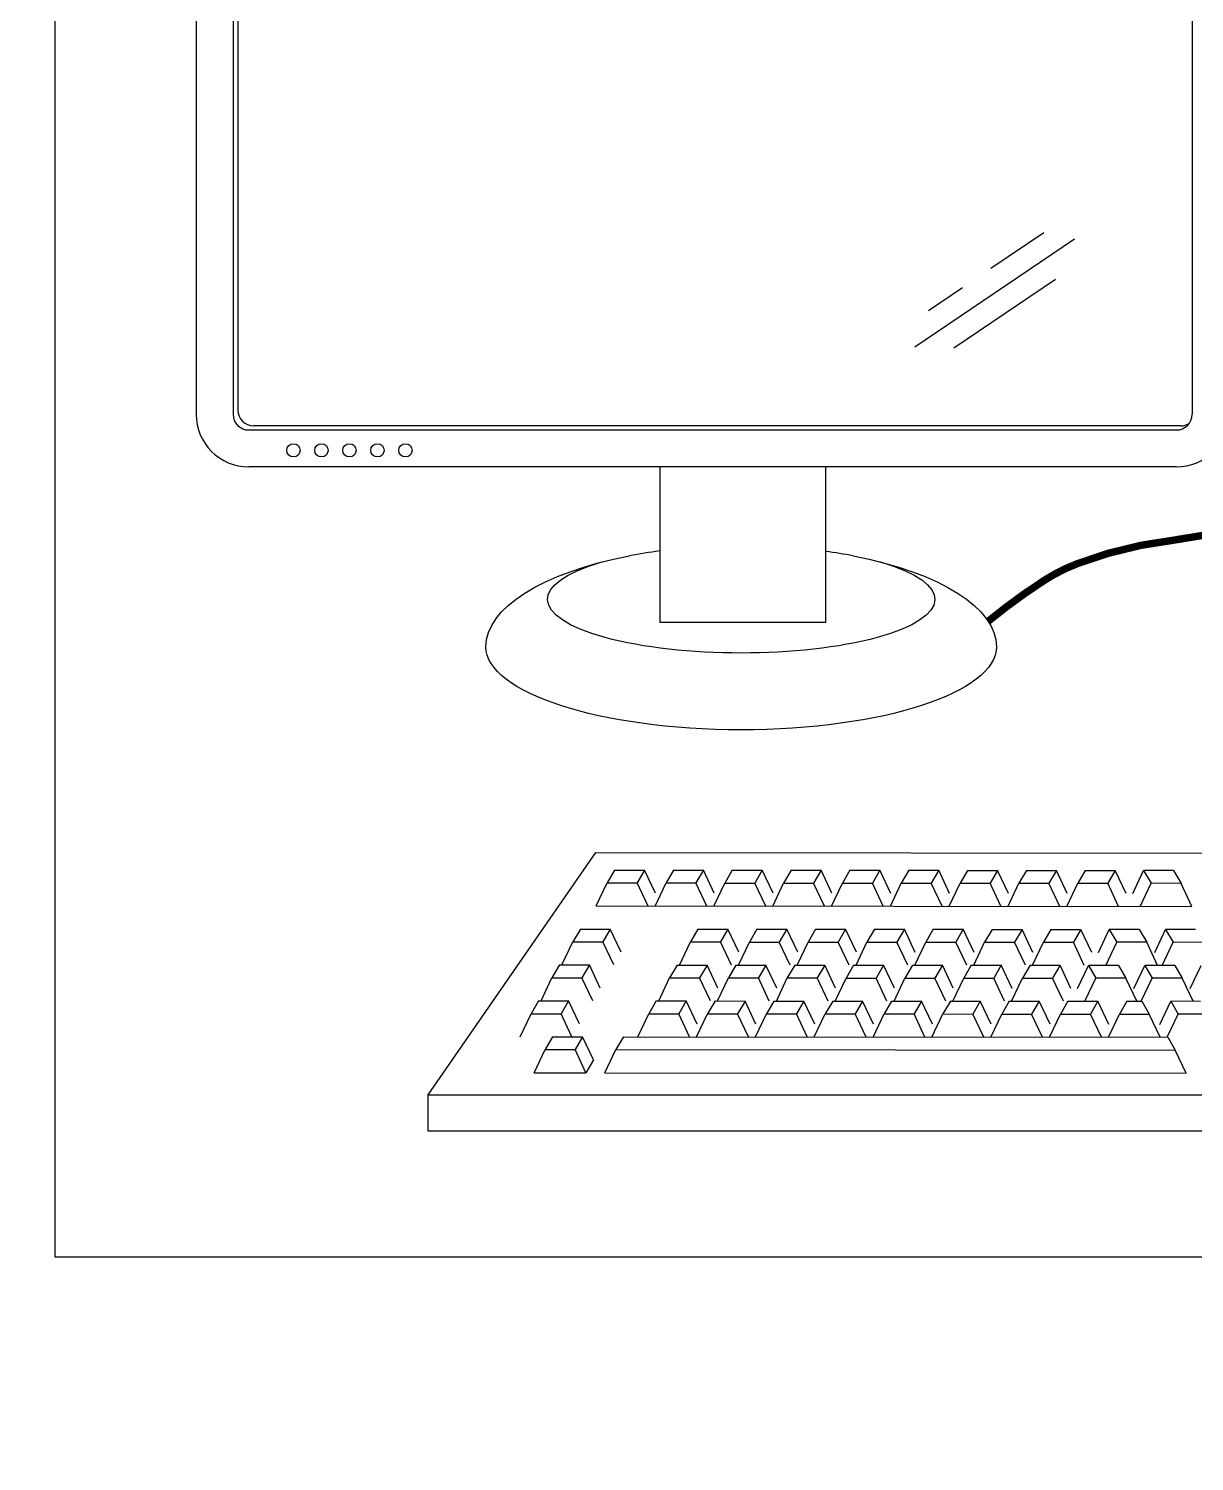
# Model space of a CAD drawing. Header units: millimetres. Extents: x 1282755 to 1285234, y -1758265 to -1757672.
# Drawn here: x 1284198.251 to 1284200.643, y -1757894.765 to -1757891.824 of the extents above; entities that cross this region are included whole.
import ezdxf

# ---------------------------------------------------------------- set-up
doc = ezdxf.new("R2010")
doc.units = ezdxf.units.MM
doc.layers.add('MR', color=7, linetype='Continuous')

# ---------------------------------------------------------------- blocks, each defined once
blk = doc.blocks.new('방재실(계통도)')
at = {"layer": 'MR', "color": 4}
for p, q in [((-286052.84, 60616.58), (-286052.84, 60317.95)), ((-286073.55, 60614.5), (-286073.55, 60315.87)), ((-286055.23, 60614.5), (-286055.23, 60315.87)), ((-285579.07, 60614.5), (-285579.07, 60315.87)), ((-285637.37, 60402.79), (-285716.72, 60349.1)), ((-285652.7, 60405.97), (-285678.9, 60388.24)), ((-285646.83, 60382.83), (-285697.38, 60348.63)), ((-285693.12, 60378.63), (-285709.97, 60367.23)), ((-285584.53, 60310.1), (-286044.99, 60310.1)), ((-285586.92, 60308.01), (-286047.38, 60308.01)), ((-285586.92, 60289.69), (-286047.38, 60289.69)), ((-285843.39, 60289.69), (-285843.39, 60212.39)), ((-285761, 60289.69), (-285761, 60212.39)), ((-285761, 60212.39), (-285843.39, 60212.39)), ((-285875.3, 60098.12), (-285958.54, 59977.77)), ((-285875.3, 60098.12), (-285363.74, 60097.73)), ((-285865.75, 60089.41), (-285869.46, 60083.03)), ((-285865.75, 60089.41), (-285850.88, 60089.4)), ((-285850.88, 60089.4), (-285854.59, 60083.02)), ((-285845.47, 60077.94), (-285850.88, 60089.4)), ((-285836.54, 60089.39), (-285840.25, 60083.01)), ((-285836.54, 60089.39), (-285821.67, 60089.38)), ((-285821.67, 60089.38), (-285825.38, 60083)), ((-285816.27, 60077.92), (-285821.67, 60089.38)), ((-285807.34, 60089.37), (-285811.05, 60082.99)), ((-285807.34, 60089.37), (-285792.47, 60089.36)), ((-285792.47, 60089.36), (-285796.18, 60082.97)), ((-285787.06, 60077.89), (-285792.47, 60089.36)), ((-285778.13, 60089.35), (-285781.84, 60082.96)), ((-285778.13, 60089.35), (-285763.26, 60089.33)), ((-285763.26, 60089.33), (-285766.97, 60082.95)), ((-285757.85, 60077.87), (-285763.26, 60089.33)), ((-285748.92, 60089.32), (-285752.63, 60082.94)), ((-285748.92, 60089.32), (-285734.05, 60089.31)), ((-285734.05, 60089.31), (-285737.76, 60082.93)), ((-285728.64, 60077.85), (-285734.05, 60089.31)), ((-285719.71, 60089.3), (-285723.42, 60082.92)), ((-285719.71, 60089.3), (-285704.84, 60089.29)), ((-285704.84, 60089.29), (-285708.56, 60082.91)), ((-285699.44, 60077.83), (-285704.84, 60089.29)), ((-285690.51, 60089.28), (-285694.22, 60082.9)), ((-285690.51, 60089.28), (-285675.64, 60089.27)), ((-285675.64, 60089.27), (-285679.35, 60082.89)), ((-285670.23, 60077.8), (-285675.64, 60089.27)), ((-285661.3, 60089.26), (-285665.01, 60082.88)), ((-285661.3, 60089.26), (-285646.43, 60089.25)), ((-285646.43, 60089.25), (-285650.14, 60082.86)), ((-285641.02, 60077.78), (-285646.43, 60089.25)), ((-285632.09, 60089.24), (-285635.8, 60082.85)), ((-285632.09, 60089.24), (-285617.22, 60089.22)), ((-285617.22, 60089.22), (-285620.93, 60082.84)), ((-285611.81, 60077.76), (-285617.22, 60089.22)), ((-285608.54, 60077.76), (-285603.11, 60089.21)), ((-285603.11, 60089.21), (-285599.41, 60082.83)), ((-285588.24, 60089.2), (-285603.11, 60089.21)), ((-285588.24, 60089.2), (-285584.54, 60082.81)), ((-285874.89, 60071.58), (-285869.46, 60083.03)), ((-285869.46, 60083.03), (-285854.59, 60083.02)), ((-285849.18, 60071.56), (-285854.59, 60083.02)), ((-285845.68, 60071.55), (-285840.25, 60083.01)), ((-285840.25, 60083.01), (-285825.38, 60083)), ((-285819.98, 60071.53), (-285825.38, 60083)), ((-285816.47, 60071.53), (-285811.05, 60082.99)), ((-285811.05, 60082.99), (-285796.18, 60082.97)), ((-285790.77, 60071.51), (-285796.18, 60082.97)), ((-285787.26, 60071.51), (-285781.84, 60082.96)), ((-285781.84, 60082.96), (-285766.97, 60082.95)), ((-285761.56, 60071.49), (-285766.97, 60082.95)), ((-285758.06, 60071.49), (-285752.63, 60082.94)), ((-285752.63, 60082.94), (-285737.76, 60082.93)), ((-285732.35, 60071.47), (-285737.76, 60082.93)), ((-285728.85, 60071.47), (-285723.42, 60082.92)), ((-285723.42, 60082.92), (-285708.56, 60082.91)), ((-285703.15, 60071.45), (-285708.56, 60082.91)), ((-285699.64, 60071.44), (-285694.22, 60082.9)), ((-285694.22, 60082.9), (-285679.35, 60082.89)), ((-285673.94, 60071.42), (-285679.35, 60082.89)), ((-285670.44, 60071.42), (-285665.01, 60082.88)), ((-285665.01, 60082.88), (-285650.14, 60082.86)), ((-285644.73, 60071.4), (-285650.14, 60082.86)), ((-285641.23, 60071.4), (-285635.8, 60082.85)), ((-285635.8, 60082.85), (-285620.93, 60082.84)), ((-285615.53, 60071.38), (-285620.93, 60082.84)), ((-285604.84, 60071.37), (-285599.41, 60082.83)), ((-285584.54, 60082.81), (-285599.41, 60082.83)), ((-285579.14, 60071.35), (-285584.54, 60082.81)), ((-285874.89, 60071.58), (-285579.14, 60071.35)), ((-285882.78, 60060.12), (-285886.49, 60053.74)), ((-285882.78, 60060.12), (-285867.91, 60060.11)), ((-285867.91, 60060.11), (-285871.62, 60053.73)), ((-285862.5, 60048.65), (-285867.91, 60060.11)), ((-285824.37, 60060.08), (-285828.08, 60053.7)), ((-285824.37, 60060.08), (-285809.5, 60060.07)), ((-285809.5, 60060.07), (-285813.21, 60053.69)), ((-285804.09, 60048.6), (-285809.5, 60060.07)), ((-285795.16, 60060.06), (-285798.87, 60053.68)), ((-285795.16, 60060.06), (-285780.29, 60060.05)), ((-285780.29, 60060.05), (-285784, 60053.66)), ((-285774.88, 60048.58), (-285780.29, 60060.05)), ((-285765.95, 60060.03), (-285769.66, 60053.65)), ((-285765.95, 60060.03), (-285751.08, 60060.02)), ((-285751.08, 60060.02), (-285754.79, 60053.64)), ((-285745.68, 60048.56), (-285751.08, 60060.02)), ((-285736.75, 60060.01), (-285740.46, 60053.63)), ((-285736.75, 60060.01), (-285721.88, 60060)), ((-285721.88, 60060), (-285725.59, 60053.62)), ((-285716.47, 60048.54), (-285721.88, 60060)), ((-285707.54, 60059.99), (-285711.25, 60053.61)), ((-285707.54, 60059.99), (-285692.67, 60059.98)), ((-285692.67, 60059.98), (-285696.38, 60053.6)), ((-285687.26, 60048.52), (-285692.67, 60059.98)), ((-285678.33, 60059.97), (-285682.04, 60053.59)), ((-285678.33, 60059.97), (-285663.46, 60059.96)), ((-285663.46, 60059.96), (-285667.17, 60053.58)), ((-285658.05, 60048.49), (-285663.46, 60059.96)), ((-285649.12, 60059.95), (-285652.83, 60053.56)), ((-285649.12, 60059.95), (-285634.25, 60059.93)), ((-285634.25, 60059.93), (-285637.97, 60053.55)), ((-285628.85, 60048.47), (-285634.25, 60059.93)), ((-285625.57, 60048.47), (-285620.15, 60059.92)), ((-285620.15, 60059.92), (-285616.44, 60053.54)), ((-285605.28, 60059.91), (-285620.15, 60059.92)), ((-285605.28, 60059.91), (-285601.57, 60053.53)), ((-285597.6, 60048.45), (-285592.17, 60059.9)), ((-285592.17, 60059.9), (-285588.47, 60053.52)), ((-285577.3, 60059.89), (-285592.17, 60059.9)), ((-285891.92, 60042.29), (-285886.49, 60053.74)), ((-285886.49, 60053.74), (-285871.62, 60053.73)), ((-285866.22, 60042.27), (-285871.62, 60053.73)), ((-285833.5, 60042.24), (-285828.08, 60053.7)), ((-285828.08, 60053.7), (-285813.21, 60053.69)), ((-285807.8, 60042.22), (-285813.21, 60053.69)), ((-285804.3, 60042.22), (-285798.87, 60053.68)), ((-285798.87, 60053.68), (-285784, 60053.66)), ((-285778.59, 60042.2), (-285784, 60053.66)), ((-285775.09, 60042.2), (-285769.66, 60053.65)), ((-285769.66, 60053.65), (-285754.79, 60053.64)), ((-285749.39, 60042.18), (-285754.79, 60053.64)), ((-285745.88, 60042.18), (-285740.46, 60053.63)), ((-285740.46, 60053.63), (-285725.59, 60053.62)), ((-285720.18, 60042.16), (-285725.59, 60053.62)), ((-285716.67, 60042.15), (-285711.25, 60053.61)), ((-285711.25, 60053.61), (-285696.38, 60053.6)), ((-285690.97, 60042.13), (-285696.38, 60053.6)), ((-285687.47, 60042.13), (-285682.04, 60053.59)), ((-285682.04, 60053.59), (-285667.17, 60053.58)), ((-285661.76, 60042.11), (-285667.17, 60053.58)), ((-285658.26, 60042.11), (-285652.83, 60053.56)), ((-285652.83, 60053.56), (-285637.97, 60053.55)), ((-285632.56, 60042.09), (-285637.97, 60053.55)), ((-285621.87, 60042.08), (-285616.44, 60053.54)), ((-285601.57, 60053.53), (-285616.44, 60053.54)), ((-285596.17, 60042.06), (-285601.57, 60053.53)), ((-285593.9, 60042.06), (-285588.47, 60053.52)), ((-285573.6, 60053.5), (-285588.47, 60053.52)), ((-285893.15, 60042.29), (-285896.86, 60035.91)), ((-285893.15, 60042.29), (-285878.28, 60042.28)), ((-285878.28, 60042.28), (-285881.99, 60035.89)), ((-285872.88, 60030.81), (-285878.28, 60042.28)), ((-285834.74, 60042.24), (-285838.45, 60035.86)), ((-285834.74, 60042.24), (-285819.87, 60042.23)), ((-285819.87, 60042.23), (-285823.58, 60035.85)), ((-285814.46, 60030.77), (-285819.87, 60042.23)), ((-285805.53, 60042.22), (-285809.24, 60035.84)), ((-285805.53, 60042.22), (-285790.66, 60042.21)), ((-285790.66, 60042.21), (-285794.37, 60035.83)), ((-285785.25, 60030.75), (-285790.66, 60042.21)), ((-285776.32, 60042.2), (-285780.03, 60035.82)), ((-285776.32, 60042.2), (-285761.45, 60042.19)), ((-285761.45, 60042.19), (-285765.17, 60035.81)), ((-285756.05, 60030.72), (-285761.45, 60042.19)), ((-285747.12, 60042.18), (-285750.83, 60035.8)), ((-285747.12, 60042.18), (-285732.25, 60042.17)), ((-285732.25, 60042.17), (-285735.96, 60035.78)), ((-285726.84, 60030.7), (-285732.25, 60042.17)), ((-285717.91, 60042.15), (-285721.62, 60035.77)), ((-285717.91, 60042.15), (-285703.04, 60042.14)), ((-285703.04, 60042.14), (-285706.75, 60035.76)), ((-285697.63, 60030.68), (-285703.04, 60042.14)), ((-285688.7, 60042.13), (-285692.41, 60035.75)), ((-285688.7, 60042.13), (-285673.83, 60042.12)), ((-285673.83, 60042.12), (-285677.54, 60035.74)), ((-285668.42, 60030.66), (-285673.83, 60042.12)), ((-285659.49, 60042.11), (-285663.21, 60035.73)), ((-285659.49, 60042.11), (-285644.63, 60042.1)), ((-285644.63, 60042.1), (-285648.34, 60035.72)), ((-285639.22, 60030.64), (-285644.63, 60042.1)), ((-285635.94, 60030.63), (-285630.52, 60042.09)), ((-285615.65, 60042.08), (-285630.52, 60042.09)), ((-285630.52, 60042.09), (-285626.82, 60035.7)), ((-285615.65, 60042.08), (-285611.95, 60035.69)), ((-285607.97, 60030.61), (-285602.54, 60042.07)), ((-285587.68, 60042.06), (-285602.54, 60042.07)), ((-285602.54, 60042.07), (-285598.84, 60035.68)), ((-285587.68, 60042.06), (-285583.97, 60035.67)), ((-285580, 60030.59), (-285574.57, 60042.05)), ((-285902.29, 60024.45), (-285896.86, 60035.91)), ((-285896.86, 60035.91), (-285881.99, 60035.89)), ((-285876.59, 60024.43), (-285881.99, 60035.89)), ((-285843.87, 60024.41), (-285838.45, 60035.86)), ((-285838.45, 60035.86), (-285823.58, 60035.85)), ((-285818.17, 60024.39), (-285823.58, 60035.85)), ((-285814.67, 60024.39), (-285809.24, 60035.84)), ((-285809.24, 60035.84), (-285794.37, 60035.83)), ((-285788.96, 60024.37), (-285794.37, 60035.83)), ((-285785.46, 60024.36), (-285780.03, 60035.82)), ((-285780.03, 60035.82), (-285765.17, 60035.81)), ((-285759.76, 60024.34), (-285765.17, 60035.81)), ((-285756.25, 60024.34), (-285750.83, 60035.8)), ((-285750.83, 60035.8), (-285735.96, 60035.78)), ((-285730.55, 60024.32), (-285735.96, 60035.78)), ((-285727.05, 60024.32), (-285721.62, 60035.77)), ((-285721.62, 60035.77), (-285706.75, 60035.76)), ((-285701.34, 60024.3), (-285706.75, 60035.76)), ((-285697.84, 60024.3), (-285692.41, 60035.75)), ((-285692.41, 60035.75), (-285677.54, 60035.74)), ((-285672.14, 60024.28), (-285677.54, 60035.74)), ((-285668.63, 60024.27), (-285663.21, 60035.73)), ((-285663.21, 60035.73), (-285648.34, 60035.72)), ((-285642.93, 60024.26), (-285648.34, 60035.72)), ((-285632.24, 60024.25), (-285626.82, 60035.7)), ((-285611.95, 60035.69), (-285626.82, 60035.7)), ((-285606.54, 60024.23), (-285611.95, 60035.69)), ((-285604.27, 60024.23), (-285598.84, 60035.68)), ((-285583.97, 60035.67), (-285598.84, 60035.68)), ((-285578.57, 60024.21), (-285583.97, 60035.67)), ((-285903.52, 60024.45), (-285907.23, 60018.07)), ((-285903.52, 60024.45), (-285888.65, 60024.44)), ((-285888.65, 60024.44), (-285892.37, 60018.06)), ((-285883.25, 60012.98), (-285888.65, 60024.44)), ((-285845.11, 60024.41), (-285848.82, 60018.03)), ((-285845.11, 60024.41), (-285830.24, 60024.4)), ((-285830.24, 60024.4), (-285833.95, 60018.02)), ((-285824.83, 60012.93), (-285830.24, 60024.4)), ((-285815.9, 60024.39), (-285819.61, 60018)), ((-285815.9, 60024.39), (-285801.03, 60024.37)), ((-285801.03, 60024.37), (-285804.74, 60017.99)), ((-285795.62, 60012.91), (-285801.03, 60024.37)), ((-285786.69, 60024.36), (-285790.41, 60017.98)), ((-285786.69, 60024.36), (-285771.83, 60024.35)), ((-285771.83, 60024.35), (-285775.54, 60017.97)), ((-285766.42, 60012.89), (-285771.83, 60024.35)), ((-285757.49, 60024.34), (-285761.2, 60017.96)), ((-285757.49, 60024.34), (-285742.62, 60024.33)), ((-285742.62, 60024.33), (-285746.33, 60017.95)), ((-285737.21, 60012.87), (-285742.62, 60024.33)), ((-285728.28, 60024.32), (-285731.99, 60017.94)), ((-285728.28, 60024.32), (-285713.41, 60024.31)), ((-285713.41, 60024.31), (-285717.12, 60017.93)), ((-285708, 60012.85), (-285713.41, 60024.31)), ((-285699.07, 60024.3), (-285702.78, 60017.92)), ((-285699.07, 60024.3), (-285684.2, 60024.29)), ((-285684.2, 60024.29), (-285687.91, 60017.91)), ((-285678.8, 60012.82), (-285684.2, 60024.29)), ((-285669.87, 60024.28), (-285673.58, 60017.89)), ((-285669.87, 60024.28), (-285655, 60024.26)), ((-285655, 60024.26), (-285658.71, 60017.88)), ((-285649.59, 60012.8), (-285655, 60024.26)), ((-285640.66, 60024.25), (-285644.37, 60017.87)), ((-285640.66, 60024.25), (-285625.79, 60024.24)), ((-285625.79, 60024.24), (-285629.5, 60017.86)), ((-285620.38, 60012.78), (-285625.79, 60024.24)), ((-285611.45, 60024.23), (-285615.16, 60017.85)), ((-285611.45, 60024.23), (-285603.99, 60024.23)), ((-285603.99, 60024.23), (-285600.29, 60017.84)), ((-285595.08, 60012.76), (-285589.66, 60024.21)), ((-285589.66, 60024.21), (-285585.95, 60017.83)), ((-285574.79, 60024.2), (-285589.66, 60024.21)), ((-285912.66, 60006.62), (-285907.23, 60018.07)), ((-285907.23, 60018.07), (-285892.37, 60018.06)), ((-285886.96, 60006.6), (-285892.37, 60018.06)), ((-285854.25, 60006.57), (-285848.82, 60018.03)), ((-285848.82, 60018.03), (-285833.95, 60018.02)), ((-285828.54, 60006.55), (-285833.95, 60018.02)), ((-285825.04, 60006.55), (-285819.61, 60018)), ((-285819.61, 60018), (-285804.74, 60017.99)), ((-285799.34, 60006.53), (-285804.74, 60017.99)), ((-285795.83, 60006.53), (-285790.41, 60017.98)), ((-285790.41, 60017.98), (-285775.54, 60017.97)), ((-285770.13, 60006.51), (-285775.54, 60017.97)), ((-285766.62, 60006.51), (-285761.2, 60017.96)), ((-285761.2, 60017.96), (-285746.33, 60017.95)), ((-285740.92, 60006.49), (-285746.33, 60017.95)), ((-285737.42, 60006.48), (-285731.99, 60017.94)), ((-285731.99, 60017.94), (-285717.12, 60017.93)), ((-285711.71, 60006.46), (-285717.12, 60017.93)), ((-285708.21, 60006.46), (-285702.78, 60017.92)), ((-285702.78, 60017.92), (-285687.91, 60017.91)), ((-285682.51, 60006.44), (-285687.91, 60017.91)), ((-285679, 60006.44), (-285673.58, 60017.89)), ((-285673.58, 60017.89), (-285658.71, 60017.88)), ((-285653.3, 60006.42), (-285658.71, 60017.88)), ((-285649.79, 60006.42), (-285644.37, 60017.87)), ((-285644.37, 60017.87), (-285629.5, 60017.86)), ((-285624.09, 60006.4), (-285629.5, 60017.86)), ((-285620.59, 60006.4), (-285615.16, 60017.85)), ((-285615.16, 60017.85), (-285600.29, 60017.84)), ((-285594.88, 60006.38), (-285600.29, 60017.84)), ((-285591.38, 60006.37), (-285585.95, 60017.83)), ((-285571.09, 60017.82), (-285585.95, 60017.83)), ((-285896.58, 60006.6), (-285900.29, 60000.22)), ((-285896.58, 60006.6), (-285881.71, 60006.59)), ((-285895.88, 60006.6), (-285892.37, 60006.6)), ((-285881.71, 60006.59), (-285885.42, 60000.21)), ((-285876.31, 59995.13), (-285881.71, 60006.59)), ((-285861.43, 60006.58), (-285865.14, 60000.2)), ((-285861.43, 60006.58), (-285591.11, 60006.37)), ((-285591.11, 60006.37), (-285587.4, 59999.99)), ((-285905.72, 59988.77), (-285900.29, 60000.22)), ((-285900.29, 60000.22), (-285885.42, 60000.21)), ((-285880.02, 59988.75), (-285885.42, 60000.21)), ((-285870.56, 59988.74), (-285865.14, 60000.2)), ((-285865.14, 60000.2), (-285587.4, 59999.99)), ((-285582, 59988.52), (-285587.4, 59999.99)), ((-285905.72, 59988.77), (-285880.02, 59988.75)), ((-285876.31, 59995.13), (-285880.02, 59988.75)), ((-285870.56, 59988.74), (-285582, 59988.52)), ((-285958.54, 59977.77), (-285958.55, 59959.82)), ((-285958.54, 59977.77), (-285258.53, 59977.77)), ((-285958.55, 59959.82), (-285258.53, 59959.82))]:
    blk.add_line(p, q, dxfattribs=at)
blk.add_lwpolyline([(-286143.54, 60965.17), (-284630.8, 60965.17), (-284630.8, 59897.17), (-286143.54, 59897.17), (-286143.54, 60965.17), (-286143.54, 60965.17)], dxfattribs=at)
blk.add_lwpolyline([(-285680.31, 60213, 3.66, 3.66, -0.027947), (-285652.47, 60233.3, 3.66, 3.66, -0.052541), (-285636.09, 60241.6, 3.66, 3.66, -0.062474), (-285588.07, 60253.31, 3.66, 3.66, 0.008616), (-285528.42, 60263.82, 3.66, 3.66, 0.043764), (-285490.84, 60273.95, 3.66, 3.66, 0.059018), (-285437.53, 60297.64, 3.66, 3.66, 0)], format="xyseb", dxfattribs=at)
for centre in [(-286025.24, 60297.91), (-286011.34, 60297.91), (-285997.44, 60297.91), (-285983.54, 60297.91), (-285969.63, 60297.91)]:
    blk.add_circle(centre, 3.3, dxfattribs=at)
for centre, radius, start, end in [((-286044.99, 60317.95), 7.85, 180, 270), ((-286047.38, 60315.87), 26.17, 180, 270), ((-286047.38, 60315.87), 7.85, 180, 270), ((-285586.92, 60315.87), 7.85, 270, 0), ((-285586.92, 60315.87), 26.17, 270, 0), ((-285584.53, 60317.95), 7.85, 270, 299.38646), ((-285802.93, 59944.32), 306.29, 97.59037, 100.42302), ((-285802.93, 59944.32), 306.29, 79.53512, 82.13108)]:
    blk.add_arc(centre, radius, start, end, dxfattribs=at)
at = {"layer": 'MR', "color": 4, "extrusion": (0, 0, -1)}
for centre, major_axis, ratio, start_param, end_param in [((-285802.93, 60200.32), (126.71, 0), 0.39697, 3.141593, 4.259712), ((-285802.93, 60200.32), (126.71, 0), 0.39697, -1.116279, 0), ((-285802.93, 60223.93), (-96.13, 0), 0.277659, 2.374399, 7.050379), ((-285802.93, 60200.32), (-126.71, 0), 0.325553, 3.141593, 6.283185)]:
    blk.add_ellipse(centre, major_axis=major_axis, ratio=ratio, start_param=start_param, end_param=end_param, dxfattribs=at)

msp = doc.modelspace()

# ---------------------------------------------------------------- wipeouts: each hides what was drawn before it
msp.add_wipeout([(1284126.3027, -1757820.8299), (1284256.4926, -1757820.8299), (1284256.4926, -1757989.5204), (1284126.3027, -1757989.5204)]).dxf.layer = 'MR'

# ---------------------------------------------------------------- next in the draw order: block references
at = {"layer": 'MR', "color": 7, "xscale": 0.0041327098756414, "yscale": 0.0041327098756414, "zscale": 0.0041327098756414}
msp.add_blockref('방재실(계통도)', (1285380.8536, -1758141.883), dxfattribs=at)

doc.saveas('drawing.dxf')
